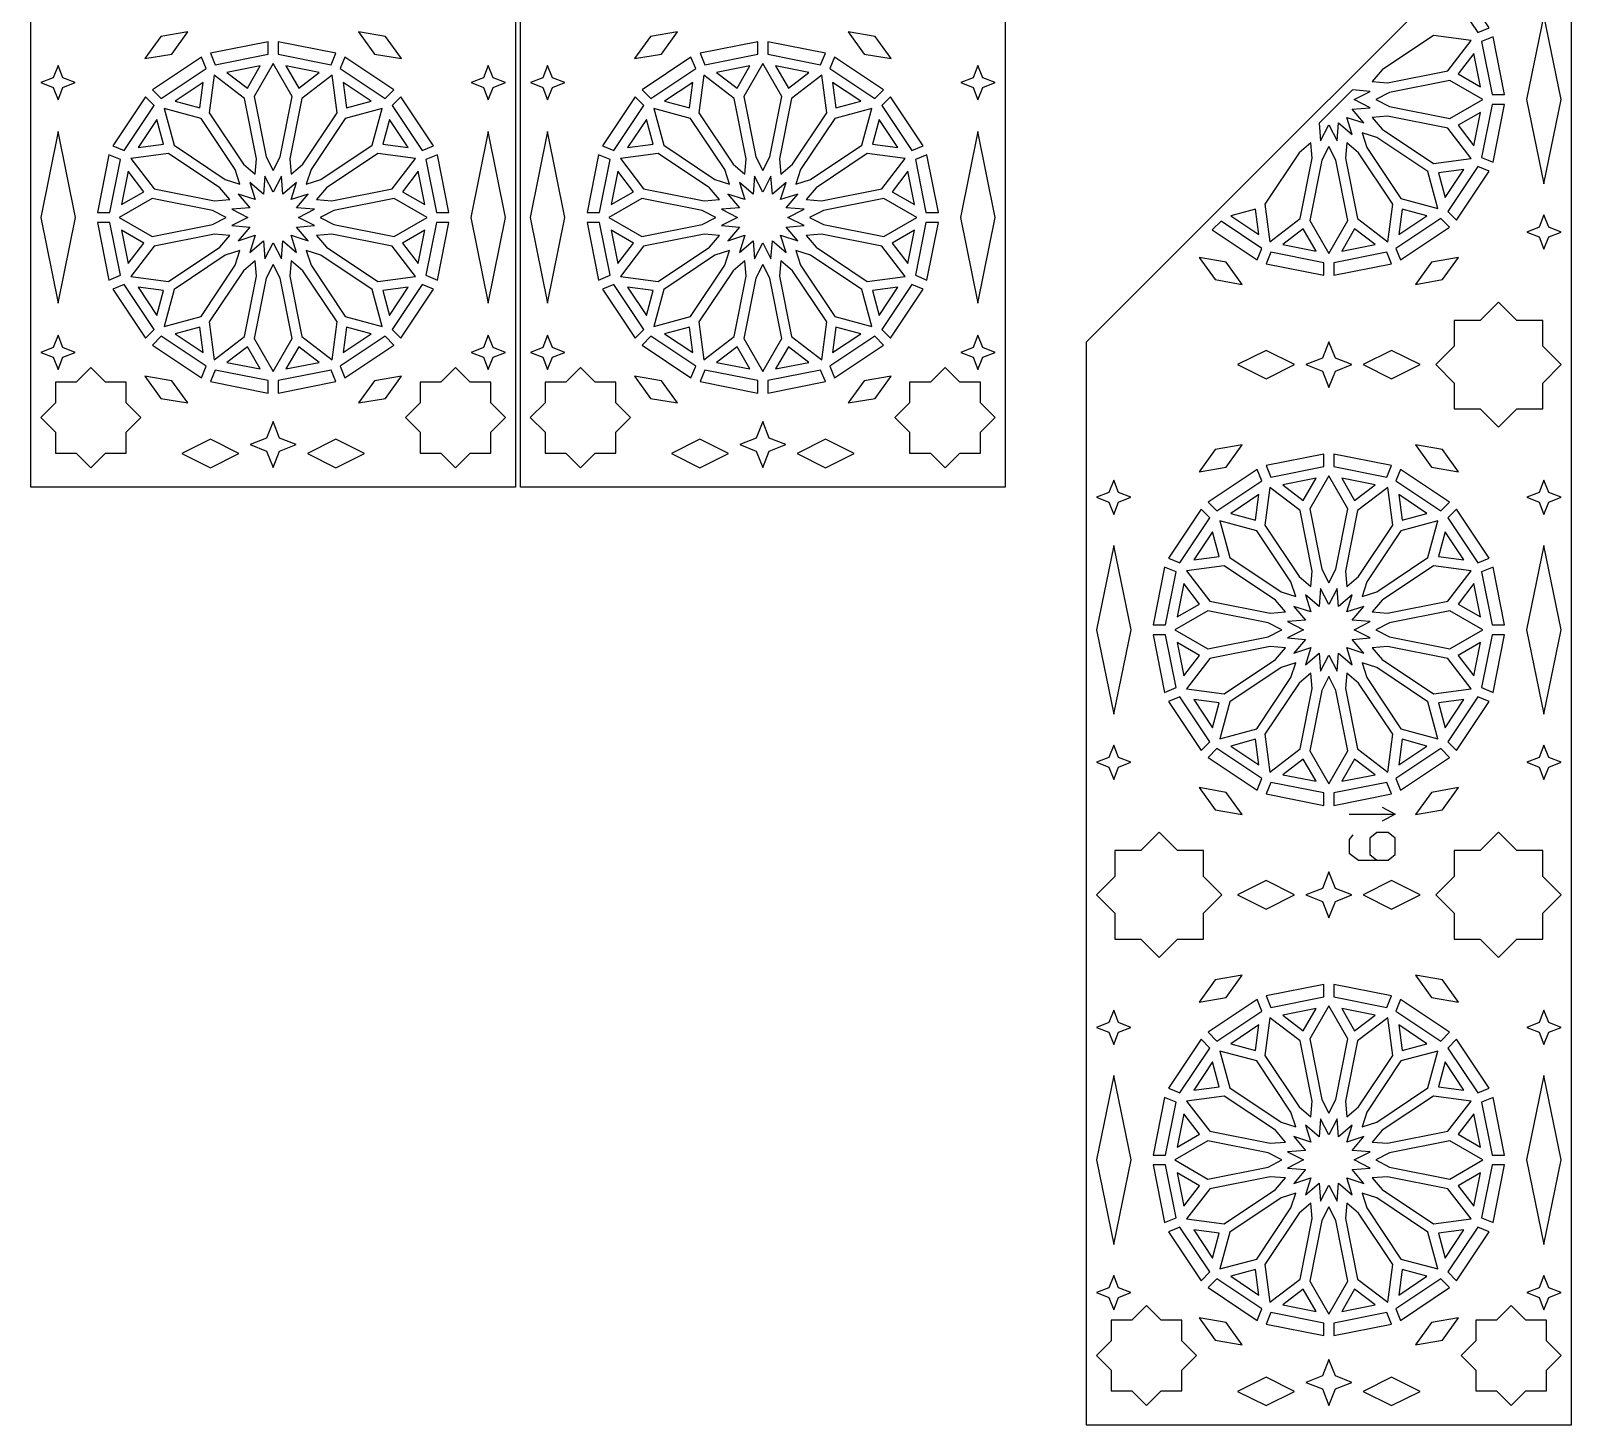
# Model space of a CAD drawing. Header units: millimetres. Extents: x 5 to 1213, y 27 to 2435.
# Drawn here: x 5 to 1213, y 27 to 1121 of the extents above; entities that cross this region are included whole.
import ezdxf

# ---------------------------------------------------------------- set-up
doc = ezdxf.new("R2010")
doc.units = ezdxf.units.MM
doc.layers.add('CUT', color=1, linetype='CONTINUOUS')
doc.layers.add('ENGRAVE', color=5, linetype='CONTINUOUS')

msp = doc.modelspace()

# ---------------------------------------------------------------- linework, layer by layer
at = {"layer": 'CUT'}
for points in [[(385.16, 2434.99), (385.16, 763.067), (5.01, 763.067), (5.01, 2054.84)], [(769.16, 2434.99), (769.16, 763.067), (389.01, 763.067), (389.01, 2054.84)], [(1213.16, 1257.49), (1213.16, 27.234), (833.01, 27.234), (833.01, 877.34)], [(1118.513, 1151.882), (1139.892, 1119.886), (1148.891, 1123.614), (1125.4, 1158.77)], [(1191.805, 1001.121), (1205.408, 1067.309), (1191.805, 1133.496), (1178.202, 1067.309)], [(128.143, 1120.383), (106.978, 1116.815), (94.381, 1099.436), (115.547, 1103.004)], [(191.21, 1112.586), (145.94, 1103.581), (149.668, 1094.582), (191.21, 1102.844)], [(244.23, 1103.581), (198.96, 1112.586), (198.96, 1102.844), (240.502, 1094.582)], [(295.789, 1099.436), (283.192, 1116.815), (262.027, 1120.383), (274.623, 1103.004)], [(512.143, 1120.383), (490.978, 1116.815), (478.381, 1099.436), (499.547, 1103.004)], [(575.21, 1112.586), (529.94, 1103.581), (533.668, 1094.582), (575.21, 1102.844)], [(628.23, 1103.581), (582.96, 1112.586), (582.96, 1102.844), (624.502, 1094.582)], [(679.789, 1099.436), (667.192, 1116.815), (646.027, 1120.383), (658.623, 1103.004)], [(1069.113, 1080.416), (1116.532, 1089.848), (1134.718, 1113.55), (1105.099, 1117.449), (1064.898, 1090.587), (1057.078, 1081.389)], [(1160.862, 1071.184), (1151.857, 1116.454), (1142.858, 1112.726), (1151.121, 1071.184)], [(107.29, 1068.084), (142.508, 1091.616), (138.78, 1100.615), (100.403, 1074.971)], [(289.767, 1074.971), (251.39, 1100.615), (247.662, 1091.616), (282.88, 1068.084)], [(491.29, 1068.084), (526.508, 1091.616), (522.78, 1100.615), (484.403, 1074.971)], [(673.767, 1074.971), (635.39, 1100.615), (631.662, 1091.616), (666.88, 1068.084)], [(1136.788, 1103.515), (1124.483, 1087.478), (1141.988, 1077.371)], [(30.176, 1076.831), (39.841, 1080.642), (30.176, 1084.454), (26.365, 1094.118), (22.554, 1084.454), (12.889, 1080.642), (22.554, 1076.831), (26.365, 1067.166)], [(185.023, 1093.712), (158.879, 1088.512), (174.916, 1076.206)], [(200.59, 1022.348), (210.023, 1069.768), (195.085, 1095.64), (180.147, 1069.768), (189.58, 1022.348), (195.085, 1011.602)], [(231.291, 1088.512), (205.147, 1093.712), (215.254, 1076.206)], [(367.616, 1076.831), (377.281, 1080.642), (367.616, 1084.454), (363.805, 1094.118), (359.994, 1084.454), (350.329, 1080.642), (359.994, 1076.831), (363.805, 1067.166)], [(414.176, 1076.831), (423.841, 1080.642), (414.176, 1084.454), (410.365, 1094.118), (406.554, 1084.454), (396.889, 1080.642), (406.554, 1076.831), (410.365, 1067.166)], [(569.023, 1093.712), (542.879, 1088.512), (558.916, 1076.206)], [(584.59, 1022.348), (594.023, 1069.768), (579.085, 1095.64), (564.147, 1069.768), (573.58, 1022.348), (579.085, 1011.602)], [(615.291, 1088.512), (589.147, 1093.712), (599.254, 1076.206)], [(751.616, 1076.831), (761.281, 1080.642), (751.616, 1084.454), (747.805, 1094.118), (743.994, 1084.454), (734.329, 1080.642), (743.994, 1076.831), (747.805, 1067.166)], [(140.287, 1080.811), (118.122, 1066.002), (137.648, 1060.77)], [(181.978, 1020.837), (172.546, 1068.256), (148.844, 1086.442), (144.945, 1056.823), (171.807, 1016.622), (181.005, 1008.802)], [(218.363, 1016.622), (245.225, 1056.823), (241.326, 1086.442), (217.624, 1068.256), (208.192, 1020.837), (209.165, 1008.802)], [(249.883, 1080.811), (252.522, 1060.77), (272.048, 1066.002)], [(524.287, 1080.811), (502.122, 1066.002), (521.648, 1060.77)], [(565.978, 1020.837), (556.546, 1068.256), (532.844, 1086.442), (528.945, 1056.823), (555.807, 1016.622), (565.005, 1008.802)], [(602.363, 1016.622), (629.225, 1056.823), (625.326, 1086.442), (601.624, 1068.256), (592.192, 1020.837), (593.165, 1008.802)], [(633.883, 1080.811), (636.522, 1060.77), (656.048, 1066.002)], [(1070.624, 1061.803), (1118.044, 1052.371), (1143.916, 1067.309), (1118.044, 1082.247), (1070.624, 1072.814), (1059.878, 1067.309)], [(78.278, 1027.386), (101.809, 1062.604), (94.923, 1069.491), (69.279, 1031.114)], [(320.891, 1031.114), (295.247, 1069.491), (288.361, 1062.604), (311.892, 1027.386)], [(462.278, 1027.386), (485.809, 1062.604), (478.923, 1069.491), (453.279, 1031.114)], [(704.891, 1031.114), (679.247, 1069.491), (672.361, 1062.604), (695.892, 1027.386)], [(1015.524, 1048.838), (1016.647, 1034.948), (1023.085, 1047.511), (1029.523, 1034.948), (1030.661, 1049.019), (1041.417, 1039.874), (1037.084, 1053.31), (1050.52, 1048.977), (1041.375, 1059.733), (1055.446, 1060.871), (1042.883, 1067.309), (1055.446, 1073.746), (1041.556, 1074.87)], [(1151.857, 1018.164), (1160.862, 1063.434), (1151.121, 1063.434), (1142.858, 1021.892)], [(103.892, 1051.772), (89.083, 1029.607), (109.124, 1032.246)], [(165.363, 1012.317), (138.501, 1052.518), (109.644, 1060.25), (117.376, 1031.393), (157.577, 1004.531), (169.068, 1000.826)], [(232.593, 1004.531), (272.794, 1031.393), (280.526, 1060.25), (251.669, 1052.518), (224.807, 1012.317), (221.102, 1000.826)], [(286.278, 1051.772), (281.046, 1032.246), (301.087, 1029.607)], [(487.892, 1051.772), (473.083, 1029.607), (493.124, 1032.246)], [(549.363, 1012.317), (522.501, 1052.518), (493.644, 1060.25), (501.376, 1031.393), (541.577, 1004.531), (553.068, 1000.826)], [(616.593, 1004.531), (656.794, 1031.393), (664.526, 1060.25), (635.669, 1052.518), (608.807, 1012.317), (605.102, 1000.826)], [(670.278, 1051.772), (665.046, 1032.246), (685.087, 1029.607)], [(1064.898, 1044.03), (1105.099, 1017.169), (1134.718, 1021.068), (1116.532, 1044.77), (1069.113, 1054.202), (1057.078, 1053.229)], [(1141.988, 1057.247), (1124.483, 1047.14), (1136.788, 1031.103)], [(26.365, 907.455), (39.968, 974.809), (26.365, 1042.163), (12.762, 974.809)], [(363.805, 907.455), (377.408, 974.809), (363.805, 1042.163), (350.202, 974.809)], [(410.365, 907.455), (423.968, 974.809), (410.365, 1042.163), (396.762, 974.809)], [(747.805, 907.455), (761.408, 974.809), (747.805, 1042.163), (734.202, 974.809)], [(1052.807, 1029.801), (1079.669, 989.6), (1108.526, 981.868), (1100.794, 1010.725), (1060.593, 1037.587), (1049.102, 1041.292)], [(999.807, 1025.496), (972.945, 985.295), (976.844, 955.676), (1000.546, 973.862), (1009.978, 1021.281), (1009.005, 1033.316)], [(1017.58, 1019.77), (1008.147, 972.35), (1023.085, 946.478), (1038.023, 972.35), (1028.59, 1019.77), (1023.085, 1030.515)], [(1036.192, 1021.281), (1045.624, 973.862), (1069.326, 955.676), (1073.225, 985.295), (1046.363, 1025.496), (1037.165, 1033.316)], [(67.049, 978.684), (75.312, 1020.226), (66.313, 1023.954), (57.308, 978.684)], [(153.272, 998.087), (113.071, 1024.949), (83.452, 1021.05), (101.638, 997.348), (149.057, 987.916), (161.092, 988.889)], [(241.113, 987.916), (288.532, 997.348), (306.718, 1021.05), (277.099, 1024.949), (236.898, 998.087), (229.078, 988.889)], [(332.862, 978.684), (323.857, 1023.954), (314.858, 1020.226), (323.121, 978.684)], [(451.049, 978.684), (459.312, 1020.226), (450.313, 1023.954), (441.308, 978.684)], [(537.272, 998.087), (497.071, 1024.949), (467.452, 1021.05), (485.638, 997.348), (533.057, 987.916), (545.092, 988.889)], [(625.113, 987.916), (672.532, 997.348), (690.718, 1021.05), (661.099, 1024.949), (620.898, 998.087), (613.078, 988.889)], [(716.862, 978.684), (707.857, 1023.954), (698.858, 1020.226), (707.121, 978.684)], [(81.382, 1011.015), (76.182, 984.871), (93.687, 994.978)], [(195.085, 955.011), (201.523, 942.448), (202.661, 956.519), (213.417, 947.374), (209.084, 960.81), (222.52, 956.477), (213.375, 967.233), (227.446, 968.371), (214.883, 974.809), (227.446, 981.246), (213.375, 982.385), (222.52, 993.141), (209.084, 988.808), (213.417, 1002.244), (202.661, 993.099), (201.523, 1007.17), (195.085, 994.606), (188.647, 1007.17), (187.509, 993.099), (176.753, 1002.244), (181.086, 988.808), (167.65, 993.141), (176.795, 982.385), (162.724, 981.246), (175.287, 974.809), (162.724, 968.371), (176.795, 967.233), (167.65, 956.477), (181.086, 960.81), (176.753, 947.374), (187.509, 956.519), (188.647, 942.448)], [(308.788, 1011.015), (296.483, 994.978), (313.988, 984.871)], [(465.382, 1011.015), (460.182, 984.871), (477.687, 994.978)], [(579.085, 955.011), (585.523, 942.448), (586.661, 956.519), (597.417, 947.374), (593.084, 960.81), (606.52, 956.477), (597.375, 967.233), (611.446, 968.371), (598.883, 974.809), (611.446, 981.246), (597.375, 982.385), (606.52, 993.141), (593.084, 988.808), (597.417, 1002.244), (586.661, 993.099), (585.523, 1007.17), (579.085, 994.606), (572.647, 1007.17), (571.509, 993.099), (560.753, 1002.244), (565.086, 988.808), (551.65, 993.141), (560.795, 982.385), (546.724, 981.246), (559.287, 974.809), (546.724, 968.371), (560.795, 967.233), (551.65, 956.477), (565.086, 960.81), (560.753, 947.374), (571.509, 956.519), (572.647, 942.448)], [(692.788, 1011.015), (680.483, 994.978), (697.988, 984.871)], [(1129.087, 1012.511), (1109.046, 1009.872), (1114.278, 990.346)], [(1139.892, 1014.732), (1116.361, 979.513), (1123.247, 972.627), (1148.891, 1011.004)], [(147.546, 980.314), (100.126, 989.747), (74.254, 974.809), (100.126, 959.871), (147.546, 969.303), (158.292, 974.809)], [(242.624, 969.303), (290.044, 959.871), (315.916, 974.809), (290.044, 989.747), (242.624, 980.314), (231.878, 974.809)], [(531.546, 980.314), (484.126, 989.747), (458.254, 974.809), (484.126, 959.871), (531.546, 969.303), (542.292, 974.809)], [(626.624, 969.303), (674.044, 959.871), (699.916, 974.809), (674.044, 989.747), (626.624, 980.314), (615.878, 974.809)], [(968.287, 961.307), (965.648, 981.348), (946.122, 976.116)], [(1100.048, 976.116), (1080.522, 981.348), (1077.883, 961.307)], [(75.312, 929.392), (67.049, 970.934), (57.308, 970.934), (66.313, 925.664)], [(323.857, 925.664), (332.862, 970.934), (323.121, 970.934), (314.858, 929.392)], [(459.312, 929.392), (451.049, 970.934), (441.308, 970.934), (450.313, 925.664)], [(707.857, 925.664), (716.862, 970.934), (707.121, 970.934), (698.858, 929.392)], [(931.624, 964.994), (966.78, 941.503), (970.508, 950.502), (938.512, 971.881)], [(1110.88, 974.033), (1075.662, 950.502), (1079.39, 941.503), (1117.767, 967.147)], [(1195.616, 959.498), (1205.281, 963.309), (1195.616, 967.12), (1191.805, 976.784), (1187.994, 967.12), (1178.329, 963.309), (1187.994, 959.498), (1191.805, 949.833)], [(81.382, 938.603), (93.687, 954.64), (76.182, 964.747)], [(161.092, 960.729), (149.057, 961.702), (101.638, 952.27), (83.452, 928.568), (113.071, 924.669), (153.272, 951.53)], [(236.898, 951.53), (277.099, 924.669), (306.718, 928.568), (288.532, 952.27), (241.113, 961.702), (229.078, 960.729)], [(313.988, 964.747), (296.483, 954.64), (308.788, 938.603)], [(465.382, 938.603), (477.687, 954.64), (460.182, 964.747)], [(545.092, 960.729), (533.057, 961.702), (485.638, 952.27), (467.452, 928.568), (497.071, 924.669), (537.272, 951.53)], [(620.898, 951.53), (661.099, 924.669), (690.718, 928.568), (672.532, 952.27), (625.113, 961.702), (613.078, 960.729)], [(697.988, 964.747), (680.483, 954.64), (692.788, 938.603)], [(1013.023, 948.406), (1002.916, 965.911), (986.879, 953.606)], [(1059.291, 953.606), (1043.254, 965.911), (1033.147, 948.406)], [(157.577, 945.087), (117.376, 918.225), (109.644, 889.368), (138.501, 897.1), (165.363, 937.301), (169.068, 948.792)], [(224.807, 937.301), (251.669, 897.1), (280.526, 889.368), (272.794, 918.225), (232.593, 945.087), (221.102, 948.792)], [(541.577, 945.087), (501.376, 918.225), (493.644, 889.368), (522.501, 897.1), (549.363, 937.301), (553.068, 948.792)], [(608.807, 937.301), (635.669, 897.1), (664.526, 889.368), (656.794, 918.225), (616.593, 945.087), (605.102, 948.792)], [(921.405, 943.477), (933.864, 925.999), (955.001, 922.266), (942.542, 939.743)], [(1019.21, 939.273), (977.668, 947.536), (973.94, 938.537), (1019.21, 929.532)], [(1068.502, 947.536), (1026.96, 939.273), (1026.96, 929.532), (1072.23, 938.537)], [(1091.169, 922.266), (1112.306, 925.999), (1124.765, 943.477), (1103.628, 939.743)], [(171.807, 932.996), (144.945, 892.795), (148.844, 863.176), (172.546, 881.362), (181.978, 928.781), (181.005, 940.816)], [(189.58, 927.27), (180.147, 879.85), (195.085, 853.978), (210.023, 879.85), (200.59, 927.27), (195.085, 938.015)], [(208.192, 928.781), (217.624, 881.362), (241.326, 863.176), (245.225, 892.795), (218.363, 932.996), (209.165, 940.816)], [(555.807, 932.996), (528.945, 892.795), (532.844, 863.176), (556.546, 881.362), (565.978, 928.781), (565.005, 940.816)], [(573.58, 927.27), (564.147, 879.85), (579.085, 853.978), (594.023, 879.85), (584.59, 927.27), (579.085, 938.015)], [(592.192, 928.781), (601.624, 881.362), (625.326, 863.176), (629.225, 892.795), (602.363, 932.996), (593.165, 940.816)], [(101.809, 887.013), (78.278, 922.232), (69.279, 918.504), (94.923, 880.127)], [(103.892, 897.846), (109.124, 917.372), (89.083, 920.011)], [(301.087, 920.011), (281.046, 917.372), (286.278, 897.846)], [(311.892, 922.232), (288.361, 887.013), (295.247, 880.127), (320.891, 918.504)], [(485.809, 887.013), (462.278, 922.232), (453.279, 918.504), (478.923, 880.127)], [(487.892, 897.846), (493.124, 917.372), (473.083, 920.011)], [(685.087, 920.011), (665.046, 917.372), (670.278, 897.846)], [(695.892, 922.232), (672.361, 887.013), (679.247, 880.127), (704.891, 918.504)], [(1170.63, 824.56), (1190.986, 824.56), (1190.986, 844.916), (1205.379, 859.309), (1190.986, 873.702), (1190.986, 894.058), (1170.63, 894.058), (1156.237, 908.451), (1141.844, 894.058), (1121.488, 894.058), (1121.488, 873.702), (1107.095, 859.309), (1121.488, 844.916), (1121.488, 824.56), (1141.844, 824.56), (1156.237, 810.167)], [(30.176, 865.164), (39.841, 868.976), (30.176, 872.787), (26.365, 882.451), (22.554, 872.787), (12.889, 868.976), (22.554, 865.164), (26.365, 855.5)], [(140.287, 868.807), (137.648, 888.848), (118.122, 883.616)], [(272.048, 883.616), (252.522, 888.848), (249.883, 868.807)], [(367.616, 865.164), (377.281, 868.976), (367.616, 872.787), (363.805, 882.451), (359.994, 872.787), (350.329, 868.976), (359.994, 865.164), (363.805, 855.5)], [(414.176, 865.164), (423.841, 868.976), (414.176, 872.787), (410.365, 882.451), (406.554, 872.787), (396.889, 868.976), (406.554, 865.164), (410.365, 855.5)], [(524.287, 868.807), (521.648, 888.848), (502.122, 883.616)], [(656.048, 883.616), (636.522, 888.848), (633.883, 868.807)], [(751.616, 865.164), (761.281, 868.976), (751.616, 872.787), (747.805, 882.451), (743.994, 872.787), (734.329, 868.976), (743.994, 865.164), (747.805, 855.5)], [(142.508, 858.002), (107.29, 881.533), (100.403, 874.647), (138.78, 849.003)], [(185.023, 855.906), (174.916, 873.411), (158.879, 861.106)], [(231.291, 861.106), (215.254, 873.411), (205.147, 855.906)], [(282.88, 881.533), (247.662, 858.002), (251.39, 849.003), (289.767, 874.647)], [(526.508, 858.002), (491.29, 881.533), (484.403, 874.647), (522.78, 849.003)], [(569.023, 855.906), (558.916, 873.411), (542.879, 861.106)], [(615.291, 861.106), (599.254, 873.411), (589.147, 855.906)], [(666.88, 881.533), (631.662, 858.002), (635.39, 849.003), (673.767, 874.647)], [(951.479, 859.309), (973.837, 848.13), (996.195, 859.309), (973.837, 870.488)], [(1028.186, 854.208), (1041.121, 859.309), (1028.186, 864.41), (1023.085, 877.345), (1017.984, 864.41), (1005.049, 859.309), (1017.984, 854.208), (1023.085, 841.273)], [(1049.975, 859.309), (1072.333, 848.13), (1094.691, 859.309), (1072.333, 870.488)], [(52.083, 857.033), (40.575, 845.525), (24.3, 845.525), (24.3, 829.249), (12.791, 817.741), (24.3, 806.232), (24.3, 789.957), (40.575, 789.957), (52.083, 778.448), (63.592, 789.957), (79.867, 789.957), (79.867, 806.232), (91.376, 817.741), (79.867, 829.249), (79.867, 845.525), (63.592, 845.525)], [(94.381, 850.182), (106.978, 832.803), (128.143, 829.234), (115.547, 846.614)], [(191.21, 846.773), (149.668, 855.036), (145.94, 846.037), (191.21, 837.032)], [(240.502, 855.036), (198.96, 846.773), (198.96, 837.032), (244.23, 846.037)], [(262.027, 829.234), (283.192, 832.803), (295.789, 850.182), (274.623, 846.614)], [(338.087, 857.033), (326.578, 845.525), (310.303, 845.525), (310.303, 829.249), (298.794, 817.741), (310.303, 806.232), (310.303, 789.957), (326.578, 789.957), (338.087, 778.448), (349.595, 789.957), (365.87, 789.957), (365.87, 806.232), (377.379, 817.741), (365.87, 829.249), (365.87, 845.525), (349.595, 845.525)], [(436.083, 857.033), (424.575, 845.525), (408.3, 845.525), (408.3, 829.249), (396.791, 817.741), (408.3, 806.232), (408.3, 789.957), (424.575, 789.957), (436.083, 778.448), (447.592, 789.957), (463.867, 789.957), (463.867, 806.232), (475.376, 817.741), (463.867, 829.249), (463.867, 845.525), (447.592, 845.525)], [(478.381, 850.182), (490.978, 832.803), (512.143, 829.234), (499.547, 846.614)], [(575.21, 846.773), (533.668, 855.036), (529.94, 846.037), (575.21, 837.032)], [(624.502, 855.036), (582.96, 846.773), (582.96, 837.032), (628.23, 846.037)], [(646.027, 829.234), (667.192, 832.803), (679.789, 850.182), (658.623, 846.614)], [(722.087, 857.033), (710.578, 845.525), (694.303, 845.525), (694.303, 829.249), (682.794, 817.741), (694.303, 806.232), (694.303, 789.957), (710.578, 789.957), (722.087, 778.448), (733.595, 789.957), (749.87, 789.957), (749.87, 806.232), (761.379, 817.741), (749.87, 829.249), (749.87, 845.525), (733.595, 845.525)], [(195.085, 814.618), (189.984, 801.683), (177.049, 796.582), (189.984, 791.481), (195.085, 778.546), (200.186, 791.481), (213.121, 796.582), (200.186, 801.683)], [(579.085, 814.618), (573.984, 801.683), (561.049, 796.582), (573.984, 791.481), (579.085, 778.546), (584.186, 791.481), (597.121, 796.582), (584.186, 801.683)], [(145.837, 778.426), (168.195, 789.606), (145.837, 800.785), (123.479, 789.606)], [(244.333, 778.426), (266.691, 789.606), (244.333, 800.785), (221.975, 789.606)], [(529.837, 778.426), (552.195, 789.606), (529.837, 800.785), (507.479, 789.606)], [(628.333, 778.426), (650.691, 789.606), (628.333, 800.785), (605.975, 789.606)], [(955.001, 796.352), (933.864, 792.618), (921.405, 775.141), (942.542, 778.874)], [(1019.21, 789.086), (973.94, 780.081), (977.668, 771.082), (1019.21, 779.344)], [(1072.23, 780.081), (1026.96, 789.086), (1026.96, 779.344), (1068.502, 771.082)], [(1124.765, 775.141), (1112.306, 792.618), (1091.169, 796.352), (1103.628, 778.874)], [(935.29, 744.584), (970.508, 768.116), (966.78, 777.115), (928.403, 751.471)], [(1117.767, 751.471), (1079.39, 777.115), (1075.662, 768.116), (1110.88, 744.584)], [(858.176, 751.498), (867.841, 755.309), (858.176, 759.12), (854.365, 768.784), (850.554, 759.12), (840.889, 755.309), (850.554, 751.498), (854.365, 741.833)], [(1009.978, 697.337), (1000.546, 744.756), (976.844, 762.942), (972.945, 733.323), (999.807, 693.122), (1009.005, 685.302)], [(1013.023, 770.212), (986.879, 765.012), (1002.916, 752.706)], [(1028.59, 698.848), (1038.023, 746.268), (1023.085, 772.14), (1008.147, 746.268), (1017.58, 698.848), (1023.085, 688.102)], [(1059.291, 765.012), (1033.147, 770.212), (1043.254, 752.706)], [(1046.363, 693.122), (1073.225, 733.323), (1069.326, 762.942), (1045.624, 744.756), (1036.192, 697.337), (1037.165, 685.302)], [(1195.616, 751.498), (1205.281, 755.309), (1195.616, 759.12), (1191.805, 768.784), (1187.994, 759.12), (1178.329, 755.309), (1187.994, 751.498), (1191.805, 741.833)], [(968.287, 757.311), (946.122, 742.502), (965.648, 737.27)], [(1077.883, 757.311), (1080.522, 737.27), (1100.048, 742.502)], [(906.278, 703.886), (929.809, 739.104), (922.923, 745.991), (897.279, 707.614)], [(1148.891, 707.614), (1123.247, 745.991), (1116.361, 739.104), (1139.892, 703.886)], [(931.892, 728.272), (917.083, 706.107), (937.124, 708.746)], [(993.363, 688.817), (966.501, 729.018), (937.644, 736.75), (945.376, 707.893), (985.577, 681.031), (997.068, 677.326)], [(1060.593, 681.031), (1100.794, 707.893), (1108.526, 736.75), (1079.669, 729.018), (1052.807, 688.817), (1049.102, 677.326)], [(1114.278, 728.272), (1109.046, 708.746), (1129.087, 706.107)], [(854.365, 585.121), (867.968, 651.309), (854.365, 717.496), (840.762, 651.309)], [(1191.805, 585.121), (1205.408, 651.309), (1191.805, 717.496), (1178.202, 651.309)], [(981.272, 674.587), (941.071, 701.449), (911.452, 697.55), (929.638, 673.848), (977.057, 664.416), (989.092, 665.389)], [(1069.113, 664.416), (1116.532, 673.848), (1134.718, 697.55), (1105.099, 701.449), (1064.898, 674.587), (1057.078, 665.389)], [(895.049, 655.184), (903.312, 696.726), (894.313, 700.454), (885.308, 655.184)], [(1160.862, 655.184), (1151.857, 700.454), (1142.858, 696.726), (1151.121, 655.184)], [(909.382, 687.515), (904.182, 661.371), (921.687, 671.478)], [(1023.085, 631.511), (1029.523, 618.948), (1030.661, 633.019), (1041.417, 623.874), (1037.084, 637.31), (1050.52, 632.977), (1041.375, 643.733), (1055.446, 644.871), (1042.883, 651.309), (1055.446, 657.746), (1041.375, 658.885), (1050.52, 669.641), (1037.084, 665.308), (1041.417, 678.744), (1030.661, 669.599), (1029.523, 683.67), (1023.085, 671.106), (1016.647, 683.67), (1015.509, 669.599), (1004.753, 678.744), (1009.086, 665.308), (995.65, 669.641), (1004.795, 658.885), (990.724, 657.746), (1003.287, 651.309), (990.724, 644.871), (1004.795, 643.733), (995.65, 632.977), (1009.086, 637.31), (1004.753, 623.874), (1015.509, 633.019), (1016.647, 618.948)], [(1136.788, 687.515), (1124.483, 671.478), (1141.988, 661.371)], [(975.546, 656.814), (928.126, 666.247), (902.254, 651.309), (928.126, 636.371), (975.546, 645.803), (986.292, 651.309)], [(1070.624, 645.803), (1118.044, 636.371), (1143.916, 651.309), (1118.044, 666.247), (1070.624, 656.814), (1059.878, 651.309)], [(903.312, 605.892), (895.049, 647.434), (885.308, 647.434), (894.313, 602.164)], [(909.382, 615.103), (921.687, 631.14), (904.182, 641.247)], [(1141.988, 641.247), (1124.483, 631.14), (1136.788, 615.103)], [(1151.857, 602.164), (1160.862, 647.434), (1151.121, 647.434), (1142.858, 605.892)], [(989.092, 637.229), (977.057, 638.202), (929.638, 628.77), (911.452, 605.068), (941.071, 601.169), (981.272, 628.03)], [(1064.898, 628.03), (1105.099, 601.169), (1134.718, 605.068), (1116.532, 628.77), (1069.113, 638.202), (1057.078, 637.229)], [(985.577, 621.587), (945.376, 594.725), (937.644, 565.868), (966.501, 573.6), (993.363, 613.801), (997.068, 625.292)], [(999.807, 609.496), (972.945, 569.295), (976.844, 539.676), (1000.546, 557.862), (1009.978, 605.281), (1009.005, 617.316)], [(1036.192, 605.281), (1045.624, 557.862), (1069.326, 539.676), (1073.225, 569.295), (1046.363, 609.496), (1037.165, 617.316)], [(1052.807, 613.801), (1079.669, 573.6), (1108.526, 565.868), (1100.794, 594.725), (1060.593, 621.587), (1049.102, 625.292)], [(1017.58, 603.77), (1008.147, 556.35), (1023.085, 530.478), (1038.023, 556.35), (1028.59, 603.77), (1023.085, 614.515)], [(929.809, 563.513), (906.278, 598.732), (897.279, 595.004), (922.923, 556.627)], [(931.892, 574.346), (937.124, 593.872), (917.083, 596.511)], [(1129.087, 596.511), (1109.046, 593.872), (1114.278, 574.346)], [(1139.892, 598.732), (1116.361, 563.513), (1123.247, 556.627), (1148.891, 595.004)], [(858.176, 543.498), (867.841, 547.309), (858.176, 551.12), (854.365, 560.784), (850.554, 551.12), (840.889, 547.309), (850.554, 543.498), (854.365, 533.833)], [(970.508, 534.502), (935.29, 558.033), (928.403, 551.147), (966.78, 525.503)], [(968.287, 545.307), (965.648, 565.348), (946.122, 560.116)], [(1110.88, 558.033), (1075.662, 534.502), (1079.39, 525.503), (1117.767, 551.147)], [(1100.048, 560.116), (1080.522, 565.348), (1077.883, 545.307)], [(1195.616, 543.498), (1205.281, 547.309), (1195.616, 551.12), (1191.805, 560.784), (1187.994, 551.12), (1178.329, 547.309), (1187.994, 543.498), (1191.805, 533.833)], [(1013.023, 532.406), (1002.916, 549.911), (986.879, 537.606)], [(1059.291, 537.606), (1043.254, 549.911), (1033.147, 532.406)], [(921.405, 527.477), (933.864, 509.999), (955.001, 506.266), (942.542, 523.743)], [(1019.21, 523.273), (977.668, 531.536), (973.94, 522.537), (1019.21, 513.532)], [(1068.502, 531.536), (1026.96, 523.273), (1026.96, 513.532), (1072.23, 522.537)], [(1091.169, 506.266), (1112.306, 509.999), (1124.765, 527.477), (1103.628, 523.743)], [(904.326, 408.56), (924.682, 408.56), (924.682, 428.916), (939.075, 443.309), (924.682, 457.702), (924.682, 478.058), (904.326, 478.058), (889.933, 492.451), (875.54, 478.058), (855.184, 478.058), (855.184, 457.702), (840.791, 443.309), (855.184, 428.916), (855.184, 408.56), (875.54, 408.56), (889.933, 394.167)], [(1170.63, 408.56), (1190.986, 408.56), (1190.986, 428.916), (1205.379, 443.309), (1190.986, 457.702), (1190.986, 478.058), (1170.63, 478.058), (1156.237, 492.451), (1141.844, 478.058), (1121.488, 478.058), (1121.488, 457.702), (1107.095, 443.309), (1121.488, 428.916), (1121.488, 408.56), (1141.844, 408.56), (1156.237, 394.167)], [(1028.186, 438.208), (1041.121, 443.309), (1028.186, 448.41), (1023.085, 461.345), (1017.984, 448.41), (1005.049, 443.309), (1017.984, 438.208), (1023.085, 425.273)], [(951.479, 443.309), (973.837, 432.13), (996.195, 443.309), (973.837, 454.488)], [(1049.975, 443.309), (1072.333, 432.13), (1094.691, 443.309), (1072.333, 454.488)], [(955.001, 380.352), (933.864, 376.618), (921.405, 359.141), (942.542, 362.874)], [(1124.765, 359.141), (1112.306, 376.618), (1091.169, 380.352), (1103.628, 362.874)], [(1019.21, 373.086), (973.94, 364.081), (977.668, 355.082), (1019.21, 363.344)], [(1072.23, 364.081), (1026.96, 373.086), (1026.96, 363.344), (1068.502, 355.082)], [(858.176, 335.498), (867.841, 339.309), (858.176, 343.12), (854.365, 352.784), (850.554, 343.12), (840.889, 339.309), (850.554, 335.498), (854.365, 325.833)], [(935.29, 328.584), (970.508, 352.116), (966.78, 361.115), (928.403, 335.471)], [(1013.023, 354.212), (986.879, 349.012), (1002.916, 336.706)], [(1028.59, 282.848), (1038.023, 330.268), (1023.085, 356.14), (1008.147, 330.268), (1017.58, 282.848), (1023.085, 272.102)], [(1059.291, 349.012), (1033.147, 354.212), (1043.254, 336.706)], [(1117.767, 335.471), (1079.39, 361.115), (1075.662, 352.116), (1110.88, 328.584)], [(1195.616, 335.498), (1205.281, 339.309), (1195.616, 343.12), (1191.805, 352.784), (1187.994, 343.12), (1178.329, 339.309), (1187.994, 335.498), (1191.805, 325.833)], [(968.287, 341.311), (946.122, 326.502), (965.648, 321.27)], [(1009.978, 281.337), (1000.546, 328.756), (976.844, 346.942), (972.945, 317.323), (999.807, 277.122), (1009.005, 269.302)], [(1046.363, 277.122), (1073.225, 317.323), (1069.326, 346.942), (1045.624, 328.756), (1036.192, 281.337), (1037.165, 269.302)], [(1077.883, 341.311), (1080.522, 321.27), (1100.048, 326.502)], [(906.278, 287.886), (929.809, 323.104), (922.923, 329.991), (897.279, 291.614)], [(1148.891, 291.614), (1123.247, 329.991), (1116.361, 323.104), (1139.892, 287.886)], [(993.363, 272.817), (966.501, 313.018), (937.644, 320.75), (945.376, 291.893), (985.577, 265.031), (997.068, 261.326)], [(1060.593, 265.031), (1100.794, 291.893), (1108.526, 320.75), (1079.669, 313.018), (1052.807, 272.817), (1049.102, 261.326)], [(931.892, 312.272), (917.083, 290.107), (937.124, 292.746)], [(1114.278, 312.272), (1109.046, 292.746), (1129.087, 290.107)], [(854.365, 169.121), (867.968, 235.309), (854.365, 301.496), (840.762, 235.309)], [(1191.805, 169.121), (1205.408, 235.309), (1191.805, 301.496), (1178.202, 235.309)], [(895.049, 239.184), (903.312, 280.726), (894.313, 284.454), (885.308, 239.184)], [(981.272, 258.587), (941.071, 285.449), (911.452, 281.55), (929.638, 257.848), (977.057, 248.416), (989.092, 249.389)], [(1069.113, 248.416), (1116.532, 257.848), (1134.718, 281.55), (1105.099, 285.449), (1064.898, 258.587), (1057.078, 249.389)], [(1160.862, 239.184), (1151.857, 284.454), (1142.858, 280.726), (1151.121, 239.184)], [(909.382, 271.515), (904.182, 245.371), (921.687, 255.478)], [(1023.085, 215.511), (1029.523, 202.948), (1030.661, 217.019), (1041.417, 207.874), (1037.084, 221.31), (1050.52, 216.977), (1041.375, 227.733), (1055.446, 228.871), (1042.883, 235.309), (1055.446, 241.746), (1041.375, 242.885), (1050.52, 253.641), (1037.084, 249.308), (1041.417, 262.744), (1030.661, 253.599), (1029.523, 267.67), (1023.085, 255.106), (1016.647, 267.67), (1015.509, 253.599), (1004.753, 262.744), (1009.086, 249.308), (995.65, 253.641), (1004.795, 242.885), (990.724, 241.746), (1003.287, 235.309), (990.724, 228.871), (1004.795, 227.733), (995.65, 216.977), (1009.086, 221.31), (1004.753, 207.874), (1015.509, 217.019), (1016.647, 202.948)], [(1136.788, 271.515), (1124.483, 255.478), (1141.988, 245.371)], [(975.546, 240.814), (928.126, 250.247), (902.254, 235.309), (928.126, 220.371), (975.546, 229.803), (986.292, 235.309)], [(1070.624, 229.803), (1118.044, 220.371), (1143.916, 235.309), (1118.044, 250.247), (1070.624, 240.814), (1059.878, 235.309)], [(903.312, 189.892), (895.049, 231.434), (885.308, 231.434), (894.313, 186.164)], [(1151.857, 186.164), (1160.862, 231.434), (1151.121, 231.434), (1142.858, 189.892)], [(909.382, 199.103), (921.687, 215.14), (904.182, 225.247)], [(989.092, 221.229), (977.057, 222.202), (929.638, 212.77), (911.452, 189.068), (941.071, 185.169), (981.272, 212.03)], [(1064.898, 212.03), (1105.099, 185.169), (1134.718, 189.068), (1116.532, 212.77), (1069.113, 222.202), (1057.078, 221.229)], [(1141.988, 225.247), (1124.483, 215.14), (1136.788, 199.103)], [(985.577, 205.587), (945.376, 178.725), (937.644, 149.868), (966.501, 157.6), (993.363, 197.801), (997.068, 209.292)], [(1052.807, 197.801), (1079.669, 157.6), (1108.526, 149.868), (1100.794, 178.725), (1060.593, 205.587), (1049.102, 209.292)], [(999.807, 193.496), (972.945, 153.295), (976.844, 123.676), (1000.546, 141.862), (1009.978, 189.281), (1009.005, 201.316)], [(1017.58, 187.77), (1008.147, 140.35), (1023.085, 114.478), (1038.023, 140.35), (1028.59, 187.77), (1023.085, 198.515)], [(1036.192, 189.281), (1045.624, 141.862), (1069.326, 123.676), (1073.225, 153.295), (1046.363, 193.496), (1037.165, 201.316)], [(929.809, 147.513), (906.278, 182.732), (897.279, 179.004), (922.923, 140.627)], [(1139.892, 182.732), (1116.361, 147.513), (1123.247, 140.627), (1148.891, 179.004)], [(931.892, 158.346), (937.124, 177.872), (917.083, 180.511)], [(1129.087, 180.511), (1109.046, 177.872), (1114.278, 158.346)], [(968.287, 129.307), (965.648, 149.348), (946.122, 144.116)], [(1100.048, 144.116), (1080.522, 149.348), (1077.883, 129.307)], [(858.176, 127.498), (867.841, 131.309), (858.176, 135.12), (854.365, 144.784), (850.554, 135.12), (840.889, 131.309), (850.554, 127.498), (854.365, 117.833)], [(970.508, 118.502), (935.29, 142.033), (928.403, 135.147), (966.78, 109.503)], [(1013.023, 116.406), (1002.916, 133.911), (986.879, 121.606)], [(1059.291, 121.606), (1043.254, 133.911), (1033.147, 116.406)], [(1110.88, 142.033), (1075.662, 118.502), (1079.39, 109.503), (1117.767, 135.147)], [(1195.616, 127.498), (1205.281, 131.309), (1195.616, 135.12), (1191.805, 144.784), (1187.994, 135.12), (1178.329, 131.309), (1187.994, 127.498), (1191.805, 117.833)], [(880.083, 121.2), (868.575, 109.691), (852.3, 109.691), (852.3, 93.416), (840.791, 81.907), (852.3, 70.399), (852.3, 54.124), (868.575, 54.124), (880.083, 42.615), (891.592, 54.124), (907.867, 54.124), (907.867, 70.399), (919.376, 81.907), (907.867, 93.416), (907.867, 109.691), (891.592, 109.691)], [(1166.087, 121.2), (1154.578, 109.691), (1138.303, 109.691), (1138.303, 93.416), (1126.794, 81.907), (1138.303, 70.399), (1138.303, 54.124), (1154.578, 54.124), (1166.087, 42.615), (1177.595, 54.124), (1193.87, 54.124), (1193.87, 70.399), (1205.379, 81.907), (1193.87, 93.416), (1193.87, 109.691), (1177.595, 109.691)], [(921.405, 111.477), (933.864, 93.999), (955.001, 90.266), (942.542, 107.743)], [(1019.21, 107.273), (977.668, 115.536), (973.94, 106.537), (1019.21, 97.532)], [(1068.502, 115.536), (1026.96, 107.273), (1026.96, 97.532), (1072.23, 106.537)], [(1091.169, 90.266), (1112.306, 93.999), (1124.765, 111.477), (1103.628, 107.743)], [(1023.085, 78.785), (1017.984, 65.85), (1005.049, 60.749), (1017.984, 55.648), (1023.085, 42.713), (1028.186, 55.648), (1041.121, 60.749), (1028.186, 65.85)], [(973.837, 42.593), (996.195, 53.772), (973.837, 64.951), (951.479, 53.772)], [(1072.333, 42.593), (1094.691, 53.772), (1072.333, 64.951), (1049.975, 53.772)]]:
    msp.add_lwpolyline(points, close=True, dxfattribs=at)
at = {"layer": 'ENGRAVE'}
msp.add_line((1039.085, 506.609), (1075.085, 506.609), dxfattribs=at)
for points in [[(1065.005, 512.009), (1075.085, 506.609), (1065.005, 501.209)], [(1041.965, 490.481), (1039.085, 486.809), (1039.085, 476.009), (1046.285, 470.609), (1069.685, 470.609), (1075.085, 474.929), (1075.085, 487.889), (1069.685, 492.209), (1060.685, 492.209), (1055.285, 487.889), (1055.285, 474.929), (1060.685, 470.609)]]:
    msp.add_lwpolyline(points, dxfattribs=at)

doc.saveas('drawing.dxf')
